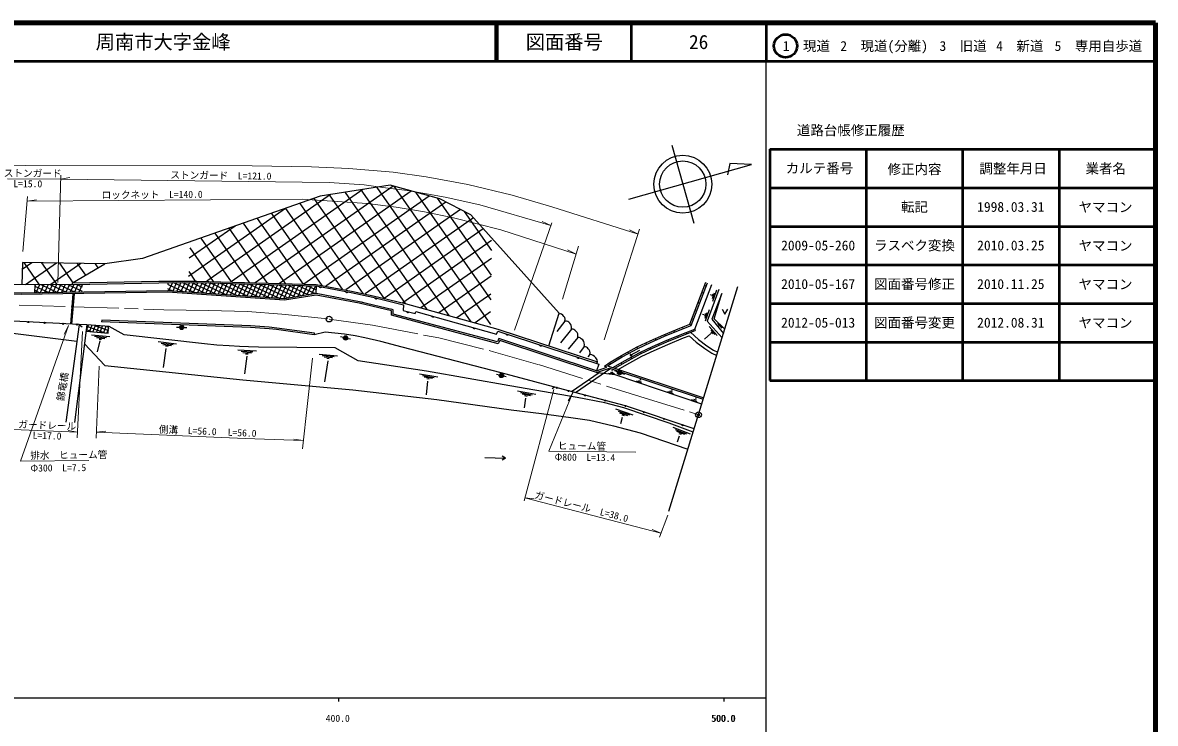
# Model space of a CAD drawing. Units: millimetres at full size, sheet at 1:1000; details may follow other scales. Extents: x 40000 to 680000, y 20000 to 380000.
# Drawn here: x 386074 to 680000, y 198357 to 380000 of the extents above; entities that cross this region are included whole.
import ezdxf
from ezdxf.enums import TextEntityAlignment as Align

# ---------------------------------------------------------------- set-up
doc = ezdxf.new("R2010")
doc.units = ezdxf.units.MM
doc.header["$LTSCALE"] = 1000
doc.header["$PDMODE"] = 32
doc.header["$PDSIZE"] = 500
doc.linetypes.add('CHAIN', pattern=[18.5, 12, -1.5, 3.5, -1.5])
for name, color, linetype, lineweight in [('M-BGD', 7, 'Continuous', 25), ('M-BMK', 2, 'CHAIN', 13), ('M-BMK-OTRS', 5, 'Continuous', 25), ('M-BMK-SRVR', 3, 'Continuous', 25), ('M-STR-HTXT', 7, 'Continuous', 13), ('M-TTL', 2, 'Continuous', 140), ('M-TTL-BAND', 7, 'Continuous', 25), ('M-TTL-FRAM', 2, 'Continuous', 50), ('M-TTL-LINE', 7, 'Continuous', 50)]:
    doc.layers.add(name, color=color, linetype=linetype, lineweight=lineweight)
for name, color, linetype in [('M-BMK-HTXT', 7, 'Continuous'), ('M-OTRS', 6, 'Continuous'), ('M-TTL-TXT', 7, 'Continuous')]:
    doc.layers.add(name, color=color, linetype=linetype)
doc.styles.add('ＭＳ ゴシック', font='')
doc.styles.get('ＭＳ ゴシック').set_extended_font_data('MS Gothic')

msp = doc.modelspace()

# ---------------------------------------------------------------- hatches: boundary and pattern name
at = {"layer": 'M-BGD'}
for points in [[(463827, 311451), (462855, 311639, 0.82183)], [(466570, 308983), (466965, 308910, 0.4608), (466811, 309178, 0.4608)], [(470668, 310160), (469696, 310351, 0.82183)], [(478261, 308507), (477296, 308732, 0.82183)], [(473914, 307564), (474305, 307472, 0.4608), (474163, 307747, 0.4608)], [(481582, 305732), (481972, 305637, 0.4608), (481833, 305913, 0.4608)], [(486488, 304961), (485528, 305208, 0.82183)], [(488757, 302715), (489145, 302611, 0.4608), (489012, 302890, 0.4608)], [(493012, 303777), (492058, 304044, 0.82183)], [(426785, 301004, 1), (427885, 301004, 1)], [(497345, 300414), (497733, 300310, 0.4608), (497600, 300589, 0.4608)], [(503725, 300771), (502771, 301038, 0.82183)], [(469319, 298391, 1), (470393, 298155, 0.41421), (469974, 298810, 0.41421)], [(507532, 297684), (507921, 297580, 0.4608), (507787, 297859, 0.4608)], [(512283, 299103), (511341, 299410, 0.82183)], [(515657, 296119), (516038, 295993, 0.4608), (515921, 296279, 0.4608)], [(520964, 296263), (520021, 296568, 0.82183)], [(525205, 292963), (525586, 292836, 0.4608), (525470, 293122, 0.4608)], [(530724, 293066), (529782, 293373, 0.82183)], [(509772, 288638, 1), (510846, 288402, 0.41421), (510427, 289057, 0.41421)], [(532460, 290563), (532842, 290437, 0.4608), (532725, 290724, 0.4608)], [(540453, 289467, 0.41421), (540801, 288772, 0.41421), (541497, 289120, 1)]]:
    msp.add_hatch(color=256, dxfattribs=at).paths.add_polyline_path(points)

# ---------------------------------------------------------------- linework, layer by layer
for p, q in [((465942, 335412), (433862, 312949)), ((474366, 336733), (440147, 312772)), ((482178, 337624), (446433, 312596)), ((486888, 336345), (452718, 312419)), ((465599, 335358), (485315, 307201)), ((469724, 336005), (490996, 305626)), ((473849, 336652), (496677, 304050)), ((477974, 337298), (502358, 302475)), ((482358, 337575), (507457, 301731)), ((488011, 336040), (507551, 308135)), ((457995, 333142), (474343, 309794)), ((491599, 335065), (459003, 312242)), ((461670, 334431), (479799, 308541)), ((495912, 333508), (464742, 311682)), ((493665, 334504), (507644, 314539)), ((454322, 331853), (429125, 314210)), ((446969, 329274), (458894, 312245)), ((450645, 330564), (463733, 311872)), ((454320, 331853), (469005, 310880)), ((499668, 331559), (469895, 310713)), ((503073, 329366), (474938, 309666)), ((500668, 331041), (507738, 320943)), ((441221, 327258), (429322, 318926)), ((439619, 326696), (449554, 312508)), ((443294, 327985), (454224, 312376)), ((505605, 326561), (479851, 308528)), ((432269, 324118), (440214, 312771)), ((435944, 325407), (444884, 312639)), ((507775, 323503), (484705, 307349)), ((429435, 321627), (435544, 312902)), ((388418, 317752), (385945, 316020)), ((386346, 317784), (390342, 312078)), ((394814, 317653), (386833, 312064)), ((390974, 317713), (394907, 312097)), ((401210, 317554), (393408, 312091)), ((395603, 317641), (399134, 312597)), ((400231, 317569), (402374, 314509)), ((404859, 317497), (405613, 316420)), ((507708, 318878), (489410, 306065)), ((429177, 315457), (430883, 313021)), ((389214, 312074), (389187, 309968)), ((389369, 312074), (389210, 311732)), ((389210, 311719), (392838, 310027)), ((390475, 312079), (389493, 309973)), ((391580, 312083), (390604, 309991)), ((390800, 312080), (395125, 310063)), ((392686, 312088), (391716, 310009)), ((393791, 312092), (392828, 310027)), ((393146, 312090), (397413, 310100)), ((394896, 312097), (393939, 310044)), ((396002, 312101), (395051, 310062)), ((395492, 312099), (399700, 310137)), ((397107, 312106), (396163, 310080)), ((398213, 312110), (397275, 310098)), ((397838, 312108), (401485, 310408)), ((399321, 312120), (398386, 310116)), ((400435, 312143), (399498, 310134)), ((400143, 312137), (401491, 311508)), ((401494, 312048), (400610, 310151)), ((423665, 312203), (427892, 310231)), ((423816, 312594), (423666, 312272)), ((424922, 312598), (423944, 310502)), ((426027, 312603), (425013, 310429)), ((425180, 312599), (430665, 310042)), ((427132, 312607), (426082, 310355)), ((428238, 312611), (427152, 310282)), ((427527, 312608), (433439, 309852)), ((429343, 312615), (428221, 310209)), ((430448, 312620), (429290, 310136)), ((429873, 312617), (436212, 309662)), ((431549, 312614), (430359, 310062)), ((432638, 312584), (431429, 309989)), ((432291, 312594), (438986, 309472)), ((433728, 312553), (432498, 309916)), ((434817, 312522), (433567, 309843)), ((435906, 312492), (434636, 309770)), ((434809, 312523), (441759, 309282)), ((436995, 312461), (435706, 309696)), ((438084, 312430), (436775, 309623)), ((437327, 312452), (444532, 309092)), ((439173, 312400), (437844, 309550)), ((440262, 312369), (438913, 309477)), ((439846, 312381), (447306, 308902)), ((441351, 312338), (439983, 309404)), ((442440, 312308), (441052, 309330)), ((443529, 312277), (442121, 309257)), ((442364, 312310), (450079, 308712)), ((444618, 312246), (443190, 309184)), ((445707, 312216), (444259, 309111)), ((444882, 312239), (452853, 308522)), ((446796, 312185), (445329, 309037)), ((447886, 312154), (446398, 308964)), ((447401, 312168), (455026, 308612)), ((448975, 312124), (447467, 308891)), ((450064, 312093), (448536, 308818)), ((451153, 312062), (449606, 308745)), ((449919, 312097), (456773, 308901)), ((452242, 312032), (450675, 308671)), ((453331, 312001), (451744, 308598)), ((452437, 312026), (458520, 309190)), ((454420, 311970), (452813, 308525)), ((455509, 311940), (453883, 308452)), ((454955, 311955), (460267, 309478)), ((456598, 311909), (455064, 308618)), ((457687, 311878), (456259, 308816)), ((458776, 311848), (457455, 309014)), ((457474, 311884), (462014, 309767)), ((459865, 311817), (458650, 309211)), ((460954, 311786), (459846, 309409)), ((459992, 311814), (462277, 310748)), ((462044, 311756), (461041, 309606)), ((462250, 309806), (462305, 311748)), ((507640, 314252), (494093, 304767)), ((563068, 311861), (563441, 311718)), ((389195, 310622), (390550, 309990)), ((399127, 309728), (398492, 301846)), ((399428, 309732), (398792, 301831)), ((423639, 311111), (425118, 310421)), ((462251, 309835), (462237, 309804)), ((507572, 309627), (498777, 303468)), ((562361, 310011), (562735, 309869)), ((564439, 309528), (564765, 309409)), ((565147, 309644), (564914, 308977)), ((565542, 309865), (565033, 308409)), ((566135, 310655), (565101, 307693)), ((561754, 307298), (561380, 307441)), ((406592, 302840), (406577, 302440)), ((507505, 305002), (503460, 302170)), ((559774, 303234), (560148, 303092)), ((560603, 305404), (560976, 305261)), ((562515, 304463), (562841, 304344)), ((563222, 304579), (562990, 303913)), ((563617, 304800), (563109, 303344)), ((564211, 305591), (563177, 302629)), ((400730, 301733), (397241, 276410)), ((402749, 301631), (399488, 276381)), ((400730, 301733), (401513, 301179)), ((402749, 301631), (400730, 301733)), ((403090, 301606), (402556, 300140)), ((402593, 300423), (404078, 299882)), ((402707, 301312), (407408, 299601)), ((403996, 301539), (403414, 299938)), ((404903, 301472), (404317, 299862)), ((404809, 301478), (408315, 300202)), ((405810, 301404), (405221, 299786)), ((406716, 301337), (406124, 299710)), ((407623, 301270), (407027, 299633)), ((408354, 300719), (407931, 299557)), ((408021, 301241), (408383, 301109)), ((426785, 301004), (426035, 301004)), ((427885, 301004), (428635, 301004)), ((526741, 302636), (524664, 299941)), ((528487, 300548), (525681, 297023)), ((555075, 300152), (555228, 299783)), ((557272, 301043), (557416, 300669)), ((559536, 301489), (559226, 301798)), ((560467, 300562), (560611, 300189)), ((564206, 301233), (566313, 298909)), ((564616, 300334), (565652, 299191)), ((564621, 299881), (565096, 299358)), ((566354, 302119), (567541, 300761)), ((566649, 301298), (566761, 301391)), ((403947, 299062), (408731, 298640)), ((404751, 298690), (407817, 298419)), ((405207, 298349), (407393, 298156)), ((406094, 297491), (405381, 294679)), ((405897, 297987), (406553, 297929)), ((421244, 297325), (426015, 296763)), ((422037, 296930), (425094, 296569)), ((461755, 299102), (461805, 299499)), ((469319, 298391), (468587, 298552)), ((470393, 298155), (471126, 297994)), ((530115, 298397), (527641, 295351)), ((547745, 296959), (547914, 296596)), ((550231, 298084), (550393, 297719)), ((552757, 299193), (552910, 298824)), ((553492, 297766), (553645, 297396)), ((555963, 298788), (556115, 298419)), ((558233, 299698), (558377, 299325)), ((562980, 297908), (564646, 299434)), ((422483, 296575), (424663, 296318)), ((423218, 295488), (422541, 290627)), ((423162, 296193), (423817, 296116)), ((441945, 295153), (446744, 294941)), ((442765, 294816), (445840, 294680)), ((443236, 294495), (445428, 294398)), ((443941, 294164), (444599, 294135)), ((463010, 294069), (467797, 293669)), ((531809, 296020), (530578, 294431)), ((533275, 293989), (532725, 293392)), ((543064, 294588), (543255, 294236)), ((545457, 295888), (545648, 295537)), ((546421, 294578), (546590, 294215)), ((548773, 295672), (548942, 295309)), ((551099, 296719), (551261, 296353)), ((444256, 293527), (443680, 288933)), ((463816, 293701), (466883, 293445)), ((464274, 293362), (466461, 293179)), ((465256, 292354), (464358, 286914)), ((464965, 293003), (465622, 292948)), ((537828, 291030), (562804, 282754)), ((538352, 291883), (538581, 291555)), ((540468, 293137), (540669, 292792)), ((541393, 291825), (541595, 291479)), ((543719, 293754), (544223, 293728)), ((543929, 293237), (544120, 292886)), ((489045, 288935), (493794, 288211)), ((489825, 288513), (492867, 288049)), ((490258, 288143), (492428, 287812)), ((509772, 288638), (509039, 288799)), ((510846, 288402), (511578, 288241)), ((535636, 289181), (528495, 284319)), ((538706, 290304), (529520, 284049)), ((534997, 289305), (538327, 290443)), ((539634, 288926), (538098, 289060)), ((538327, 290443), (562678, 282375)), ((539322, 289254), (538619, 289315)), ((539028, 289834), (539000, 289566)), ((540453, 289467), (539741, 289704)), ((541497, 289120), (542208, 288883)), ((491169, 287071), (490756, 283500)), ((490924, 287738), (491575, 287639)), ((524107, 285495), (523450, 285089)), ((546774, 286555), (545322, 287074)), ((546556, 286951), (545891, 287189)), ((546418, 287587), (546324, 287335)), ((514514, 284579), (519227, 283653)), ((515275, 284124), (518295, 283530)), ((515692, 283736), (517846, 283313)), ((516557, 282626), (516228, 280163)), ((516340, 283303), (516986, 283176)), ((554928, 283804), (553476, 284323)), ((554710, 284200), (554045, 284438)), ((554572, 284836), (554477, 284584)), ((561125, 281713), (559673, 282232)), ((560907, 282109), (560242, 282347)), ((560769, 282745), (560675, 282493)), ((539902, 279877), (544448, 278323)), ((540594, 279323), (543507, 278327)), ((540956, 278882), (543032, 278172)), ((541662, 277666), (541227, 276038)), ((541539, 278366), (542163, 278153)), ((554751, 275093), (559246, 273399)), ((555426, 274518), (558306, 273432)), ((555773, 274066), (557827, 273292)), ((556340, 273532), (556957, 273299)), ((556442, 272828), (555956, 271214)), ((511395, 267094), (510536, 267626))]:
    msp.add_line(p, q, dxfattribs=at)
for points in [[(522589, 296217), (525319, 304729), (502348, 330169), (494351, 334318), (481400, 337836), (463275, 334994), (417187, 318828), (407372, 317458), (385999, 317790), (385824, 312060)], [(399000, 312113), (398992, 312513), (407372, 317458)], [(399000, 312113), (399000, 312113), (381504, 312043), (381509, 313026), (340427, 314349), (314357, 314893), (300653, 314334), (270357, 312941), (241622, 311724), (209673, 311033), (187269, 309347), (171739, 307860), (158439, 305137), (154398, 304036)], [(534995, 289727), (509656, 298104), (509271, 297217), (482213, 304469), (482213, 305580), (473483, 307668), (462250, 309806), (454004, 308443), (423657, 310521), (385713, 309912), (315525, 311851), (253406, 309927), (194634, 307551), (175722, 306768), (169570, 306234), (161328, 305260), (158312, 304785), (154512, 304065), (149790, 302873), (121680, 293698), (70782, 276656)], [(398992, 312513), (421420, 312985), (431259, 313023), (462252, 312150), (471394, 310431), (476989, 309224), (485316, 307201)], [(399000, 312113), (421425, 312585), (431254, 312623), (462210, 311751), (471315, 310038), (476900, 308834), (484895, 306891), (484797, 305391), (487970, 304580), (488069, 305161), (509071, 299268), (509393, 300046), (535604, 291464), (534995, 289727)], [(534995, 289727), (537691, 290648), (537072, 290990), (538544, 292017), (541488, 293732), (545527, 295926), (548868, 297481), (552440, 299062), (556574, 300773), (559226, 301798), (563392, 312709)], [(537828, 291030), (538760, 291680), (541684, 293383), (545707, 295569), (549034, 297117), (552597, 298694), (556723, 300402), (559536, 301489), (563765, 312567)], [(539250, 290558), (539406, 290667), (542273, 292337), (546247, 294496), (549530, 296024), (553069, 297591), (557169, 299287), (560467, 300562), (564886, 312139)], [(562290, 281087), (539813, 288671), (535214, 289233), (509877, 297609), (509501, 296742), (481813, 304162), (481813, 305265), (473399, 307277), (462245, 309400), (454024, 308041), (423647, 310121), (385711, 309512), (315526, 311451), (253420, 309527), (194650, 307152), (175748, 306369), (169611, 305836), (161383, 304864), (158381, 304391), (154598, 303674), (149901, 302488), (121806, 293318), (70909, 276276)], [(566705, 310833), (563667, 302638), (567601, 298315)], [(568293, 300561), (565525, 303243), (567508, 309755), (564947, 303143), (567931, 299384)], [(485316, 307201), (509396, 300524), (535215, 292095)], [(567592, 305749), (568307, 304454), (569023, 305749)], [(400730, 301733), (385378, 302508), (330642, 304483), (290504, 303782), (235566, 301471), (219370, 300938), (199946, 300023), (193162, 299846), (188878, 299750), (184629, 299673), (179792, 299393), (176012, 299113), (169189, 298478), (163961, 297753), (157898, 296721), (152894, 295762), (146091, 294187), (139980, 292529), (132958, 290440), (109130, 282594), (80042, 272232), (77651, 267394)], [(461805, 299499), (452003, 300839), (450060, 301067), (445191, 301409), (406592, 302840)], [(535066, 291640), (535215, 292095), (535165, 292606), (534779, 293095), (534478, 293430), (534092, 293722), (533740, 293894), (533465, 293980), (533275, 293989), (533347, 294412), (533268, 294806), (533084, 295173), (532857, 295418), (532629, 295706), (532376, 295872), (532129, 295970), (531809, 296020), (531861, 296520), (531816, 296959), (531663, 297347), (531402, 297741), (531040, 298078), (530760, 298327), (530502, 298410), (530328, 298410), (530115, 298397), (530165, 298947), (530123, 299369), (529966, 299651), (529683, 299933), (529364, 300243), (529091, 300470), (528927, 300535), (528774, 300563), (528487, 300548), (528522, 301057), (528451, 301467), (528300, 301764), (528036, 302094), (527772, 302348), (527503, 302527), (527223, 302621), (526989, 302636), (526741, 302636), (526840, 303093), (526771, 303542), (526532, 303868), (526228, 304184), (525919, 304407), (525680, 304501), (525482, 304521), (525222, 304425)], [(235577, 300500), (263743, 300880), (280177, 301420), (299346, 301623), (318613, 301817), (329796, 301758), (360154, 300468), (384202, 299442), (400134, 297409)], [(402539, 300012), (408266, 299529), (408390, 301213)], [(560043, 273797), (553841, 276150), (542061, 280159), (537130, 281403), (529988, 282855), (512453, 285825), (490895, 289639), (473106, 292319), (467147, 295701), (447261, 295885), (444637, 295943), (442364, 296051), (439631, 296213), (436443, 296430), (433248, 296757), (412458, 299109), (408487, 301206), (402749, 301631)], [(560310, 274662), (542493, 280633), (527734, 284519), (510286, 289213), (484525, 295852), (479032, 297315), (474843, 298315), (472341, 298784), (469592, 299263), (464609, 299785), (461755, 299102), (451953, 300442), (450023, 300669), (445170, 301009), (406577, 302440)], [(539737, 290397), (542469, 291989), (546427, 294139), (549695, 295660), (553227, 297223), (557317, 298916), (560611, 300189)], [(540623, 290103), (542812, 291379), (546742, 293514), (549984, 295023), (553502, 296580), (557577, 298266), (559053, 298836)], [(559053, 298836), (560856, 297179), (563068, 295498), (564879, 294349), (566181, 293707)], [(559414, 299726), (561433, 297870), (563583, 296238), (565321, 295135), (566449, 294578)], [(402115, 296727), (407364, 291120), (443246, 287419), (471784, 284800), (493573, 282319), (512802, 279638), (520730, 278648), (528307, 277674), (533146, 276924), (539434, 275498), (546283, 273677), (558693, 269419)], [(546118, 294982), (543719, 293754), (543993, 294178)], [(506007, 267258), (511395, 267094), (510505, 266615)]]:
    msp.add_lwpolyline(points, dxfattribs=at)
for centre, radius in [((387548, 302398), 150), ((391783, 302185), 150), ((396591, 301942), 150), ((400194, 301760), 150), ((427335, 301004), 550), ((469856, 298273), 550), ((510309, 288520), 550), ((540975, 289294), 550), ((524673, 285343), 150), ((527734, 284519), 150), ((532040, 283385), 150), ((537214, 282023), 150), ((542493, 280633), 150), ((547275, 279030), 150), ((552519, 277273), 150), ((557338, 275658), 150)]:
    msp.add_circle(centre, radius, dxfattribs=at)
at = {"layer": 'M-BMK'}
msp.add_lwpolyline([(366633, 307236), (399029, 306359), (422751, 305539), (434333, 305363), (444458, 305084), (453293, 304466), (465579, 303152), (476824, 301617), (492570, 298520), (494038, 298307), (508235, 294692), (519933, 291369), (546259, 283063), (561450, 278361)], dxfattribs=at)
at = {"layer": 'M-BMK-OTRS'}
msp.add_line((553745, 253368), (571695, 311596), dxfattribs=at)
at = {"layer": 'M-BMK-SRVR'}
for p, q in [((554515, 348263), (560222, 328053)), ((543414, 334218), (575200, 343193)), ((569540, 343471), (568974, 340525)), ((575200, 343193), (569540, 343471))]:
    msp.add_line(p, q, dxfattribs=at)
for centre, radius in [((557380, 338117), 7500), ((557368, 338158), 6000), ((465579, 303152), 750), ((561450, 278361), 750)]:
    msp.add_circle(centre, radius, dxfattribs=at)
at = {"layer": 'M-OTRS'}
msp.add_point((561450, 278361), dxfattribs=at)
at = {"layer": 'M-STR-HTXT'}
for p, q in [((382162, 339530), (395912, 339445)), ((395940, 340509), (395209, 312613)), ((395903, 339443), (398328, 339827)), ((387328, 334916), (386083, 320697)), ((387212, 333689), (389640, 334050)), ((523393, 328133), (513735, 300309)), ((523141, 327431), (520903, 328439)), ((546161, 326431), (537004, 297791)), ((545758, 325198), (543542, 326254)), ((526128, 308354), (530334, 322093)), ((529687, 320008), (527480, 321083)), ((397953, 301450), (396821, 299271)), ((400259, 272389), (401593, 299974)), ((461279, 293035), (458649, 269561)), ((405947, 290921), (405148, 272246)), ((523911, 284889), (516185, 256037)), ((528876, 284080), (527635, 281962)), ((400330, 273864), (383633, 274493)), ((400321, 273863), (397904, 274296)), ((405207, 273824), (407650, 274061)), ((458873, 271641), (456455, 272068)), ((516389, 256832), (518827, 256550)), ((551697, 247641), (516398, 256833)), ((551297, 246585), (553479, 252345)), ((551688, 247639), (549421, 248583))]:
    msp.add_line(p, q, dxfattribs=at)
for points in [[(545767, 325199), (523389, 332254), (513129, 335265), (501556, 338054), (490778, 340039), (482203, 341285), (470715, 342162), (461045, 342654), (445655, 342854), (327865, 343066), (295221, 342284), (256362, 341101), (177936, 337919), (168412, 337125), (157538, 335683), (151312, 334714), (140341, 332117), (133902, 330327), (117972, 325144), (69353, 308975)], [(395912, 339445), (465599, 338548), (474677, 337975), (479521, 337267), (486526, 336436), (495701, 334778), (504709, 332805), (523150, 327432)], [(529697, 320010), (510189, 326330), (497902, 329427), (490361, 330953), (483019, 332134), (475514, 333137), (458625, 334265), (387221, 333690)], [(397963, 301451), (385556, 266332), (403211, 266508)], [(545207, 268629), (522631, 268885), (528885, 284082)], [(458882, 271642), (443805, 272174), (405216, 273825)]]:
    msp.add_lwpolyline(points, dxfattribs=at)
at = {"layer": 'M-TTL'}
for p, q in [((680000, 380000), (40000, 380000)), ((680000, 20000), (680000, 380000))]:
    msp.add_line(p, q, dxfattribs=at)
at = {"layer": 'M-TTL-BAND'}
for p, q in [((579000, 20000), (579000, 370000)), ((40000, 205000), (579000, 205000)), ((468000, 205000), (468000, 204000)), ((568000, 205000), (568000, 204000))]:
    msp.add_line(p, q, dxfattribs=at)
at = {"layer": 'M-TTL-FRAM'}
for p, q in [((580000, 347197), (580000, 287197)), ((580000, 347197), (680000, 347197)), ((580000, 287197), (680000, 287197))]:
    msp.add_line(p, q, dxfattribs=at)
at = {"layer": 'M-TTL-LINE'}
for p, q in [((508747, 380000), (508747, 370000)), ((509247, 380000), (509247, 370000)), ((543997, 380000), (543997, 370000)), ((579000, 380000), (579000, 370000)), ((40000, 370000), (680000, 370000)), ((605000, 347197), (605000, 287197)), ((630000, 347197), (630000, 287197)), ((655000, 347197), (655000, 287197)), ((580000, 337197), (680000, 337197)), ((580000, 327197), (680000, 327197)), ((580000, 317197), (680000, 317197)), ((580000, 307197), (680000, 307197)), ((580000, 297197), (680000, 297197))]:
    msp.add_line(p, q, dxfattribs=at)
msp.add_circle((584031, 373958), 3000, dxfattribs=at)

# ---------------------------------------------------------------- texts
at = {"layer": 'M-BMK-HTXT', "style": 'ＭＳ ゴシック'}
msp.add_text('錦竜橋', height=1833, rotation=80.666, dxfattribs=at).set_placement((397284, 281673), align=Align.BOTTOM_LEFT)
at = {"layer": 'M-STR-HTXT', "style": 'ＭＳ ゴシック'}
for s, rotation, p in [('ストンガード', 359.643, (381169, 339536)), ('ストンガード\u3000L=121.0', 359.263, (424385, 339078)), ('L=15.0', 359.643, (383667, 336805)), ('ロックネット\u3000L=140.0', 0.461, (406571, 333846)), ('ガードレール', 357.843, (384899, 274446)), ('L=17.0', 357.843, (388619, 271618)), ('側溝\u3000L=56.0', 357.551, (421371, 273134)), ('L=56.0', 357.551, (439223, 272370)), ('ヒューム管', 359.35, (524938, 268858)), ('排水\u3000ヒューム管', 0.573, (388052, 266356)), ('Φ800\u3000L=13.4', 359.35, (524104, 265949)), ('Φ300\u3000L=7.5', 0.573, (388102, 263054)), ('ガードレール\u3000L=38.0', 345.403, (518641, 256249))]:
    msp.add_text(s, height=1833, rotation=rotation, dxfattribs=at).set_placement(p, align=Align.BOTTOM_LEFT)
at = {"layer": 'M-TTL-BAND', "style": 'ＭＳ ゴシック'}
for s, p in [('400.0', (467844, 198195)), ('500.0', (567844, 198195)), ('500.0', (568000, 198195))]:
    msp.add_text(s, height=1833, dxfattribs=at).set_placement(p, align=Align.BOTTOM_CENTER)
at = {"layer": 'M-TTL-TXT', "style": 'ＭＳ ゴシック'}
msp.add_text('周南市大字金峰', height=3666, dxfattribs=at).set_placement((405024, 375000), align=Align.MIDDLE_LEFT)
for s, height, p in [('図面番号', 3666, (526622, 375000)), ('26', 3666, (561497, 375000)), ('1\u3000現道', 2566, (589448, 373958)), ('2\u3000現道(分離)', 2566, (609619, 373958)), ('3\u3000旧道', 2566, (630121, 373958)), ('4\u3000新道', 2566, (644824, 373958)), ('5\u3000専用自歩道', 2566, (665228, 373958)), ('道路台帳修正履歴', 2566, (600968, 352113)), ('カルテ番号', 2566, (592839, 342277)), ('修正内容', 2566, (617509, 342023)), ('調整年月日', 2566, (643089, 342197)), ('業者名', 2566, (667134, 342197)), ('転記', 2566, (617500, 332245)), ('1998.03.31', 2566, (642500, 332245)), ('ヤマコン', 2566, (667077, 332189)), ('2009-05-260', 2566, (592500, 322245)), ('ラスベク変換', 2566, (617500, 322245)), ('2010.03.25', 2566, (642500, 322245)), ('ヤマコン', 2566, (667077, 322189)), ('2010-05-167', 2566, (592500, 312245)), ('図面番号修正', 2566, (617500, 312245)), ('2010.11.25', 2566, (642500, 312245)), ('ヤマコン', 2566, (667077, 312189)), ('2012-05-013', 2566, (592500, 302245)), ('図面番号変更', 2566, (617500, 302245)), ('2012.08.31', 2566, (642500, 302245)), ('ヤマコン', 2566, (667077, 302189))]:
    msp.add_text(s, height=height, dxfattribs=at).set_placement(p, align=Align.MIDDLE_CENTER)

doc.saveas('drawing.dxf')
